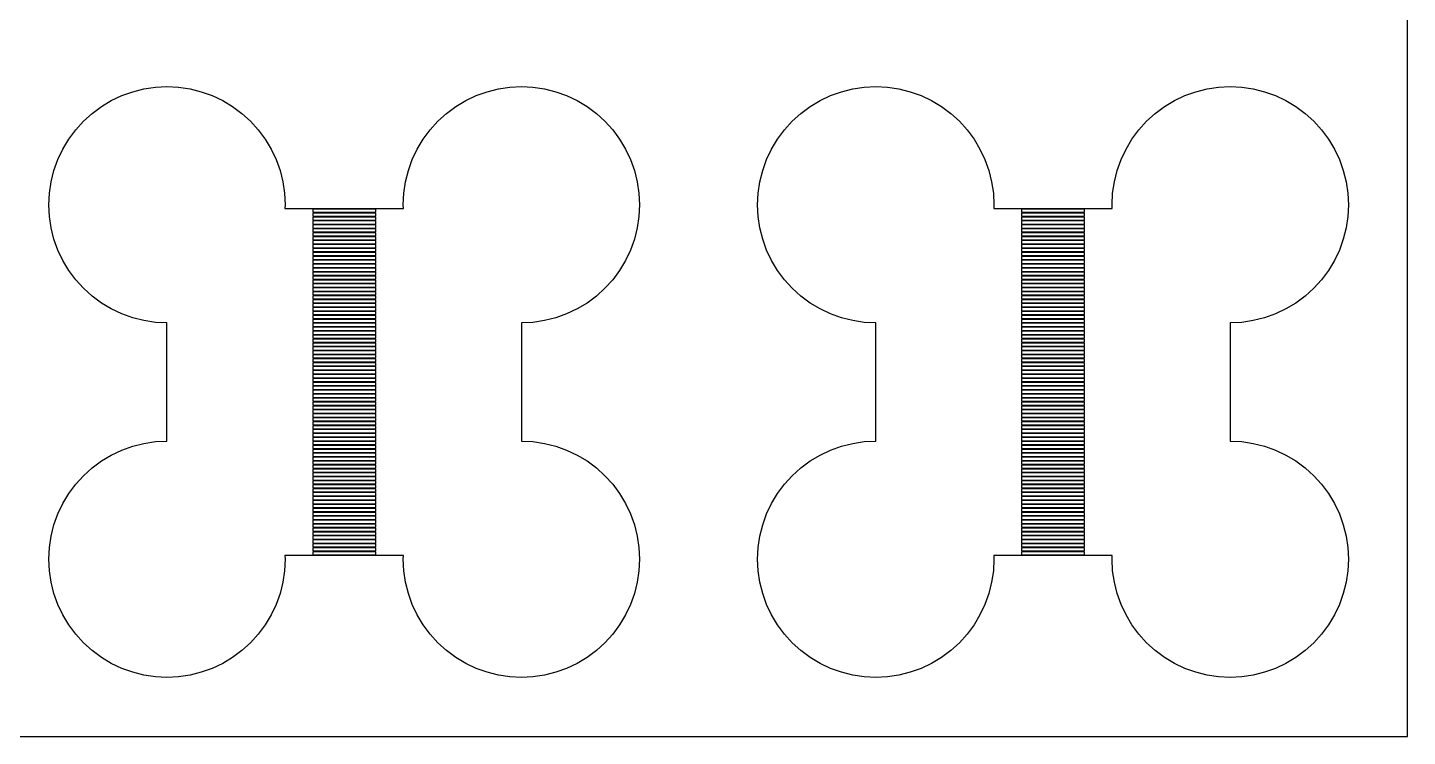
# Model space of a CAD drawing. Header units: metres. Extents: x -4 to 104, y -4 to 68.
# Drawn here: x 85.98 to 103.5, y -4.5 to 4.5 of the extents above; entities that cross this region are included whole.
import ezdxf

# ---------------------------------------------------------------- set-up
doc = ezdxf.new("R2010")
doc.units = ezdxf.units.M

msp = doc.modelspace()

# ---------------------------------------------------------------- linework, layer by layer
for p, q in [((103.5, -4.5), (103.5, 67.5)), ((87.176, 3.63582), (87.3146, 3.68541)), ((87.3146, 3.68541), (87.4574, 3.72118)), ((87.4574, 3.72118), (87.603, 3.74277)), ((87.603, 3.74277), (87.75, 3.75)), ((87.75, 3.75), (87.897, 3.74277)), ((87.897, 3.74277), (88.0426, 3.72118)), ((88.0426, 3.72118), (88.1854, 3.68541)), ((88.1854, 3.68541), (88.324, 3.63582)), ((91.676, 3.63582), (91.8146, 3.68541)), ((91.8146, 3.68541), (91.9574, 3.72118)), ((91.9574, 3.72118), (92.103, 3.74277)), ((92.103, 3.74277), (92.25, 3.75)), ((92.25, 3.75), (92.397, 3.74277)), ((92.397, 3.74277), (92.5426, 3.72118)), ((92.5426, 3.72118), (92.6854, 3.68541)), ((92.6854, 3.68541), (92.824, 3.63582)), ((96.176, 3.63582), (96.3146, 3.68541)), ((96.3146, 3.68541), (96.4574, 3.72118)), ((96.4574, 3.72118), (96.603, 3.74277)), ((96.603, 3.74277), (96.75, 3.75)), ((96.75, 3.75), (96.897, 3.74277)), ((96.897, 3.74277), (97.0426, 3.72118)), ((97.0426, 3.72118), (97.1854, 3.68541)), ((97.1854, 3.68541), (97.324, 3.63582)), ((100.676, 3.63582), (100.815, 3.68541)), ((100.815, 3.68541), (100.957, 3.72118)), ((100.957, 3.72118), (101.103, 3.74277)), ((101.103, 3.74277), (101.25, 3.75)), ((101.25, 3.75), (101.397, 3.74277)), ((101.397, 3.74277), (101.543, 3.72118)), ((101.543, 3.72118), (101.685, 3.68541)), ((101.685, 3.68541), (101.824, 3.63582)), ((86.9167, 3.49719), (87.0429, 3.57288)), ((87.0429, 3.57288), (87.176, 3.63582)), ((88.324, 3.63582), (88.4571, 3.57288)), ((88.4571, 3.57288), (88.5834, 3.49719)), ((91.4166, 3.49719), (91.5429, 3.57288)), ((91.5429, 3.57288), (91.676, 3.63582)), ((92.824, 3.63582), (92.9571, 3.57288)), ((92.9571, 3.57288), (93.0833, 3.49719)), ((95.9167, 3.49719), (96.0429, 3.57288)), ((96.0429, 3.57288), (96.176, 3.63582)), ((97.324, 3.63582), (97.4571, 3.57288)), ((97.4571, 3.57288), (97.5834, 3.49719)), ((100.417, 3.49719), (100.543, 3.57288)), ((100.543, 3.57288), (100.676, 3.63582)), ((101.824, 3.63582), (101.957, 3.57288)), ((101.957, 3.57288), (102.083, 3.49719)), ((86.6893, 3.31065), (86.7984, 3.40952)), ((86.7984, 3.40952), (86.9167, 3.49719)), ((88.5834, 3.49719), (88.7016, 3.40952)), ((88.7016, 3.40952), (88.8107, 3.31065)), ((91.1893, 3.31065), (91.2984, 3.40952)), ((91.2984, 3.40952), (91.4166, 3.49719)), ((93.0833, 3.49719), (93.2016, 3.40952)), ((93.2016, 3.40952), (93.3107, 3.31065)), ((95.6893, 3.31065), (95.7984, 3.40952)), ((95.7984, 3.40952), (95.9167, 3.49719)), ((97.5834, 3.49719), (97.7016, 3.40952)), ((97.7016, 3.40952), (97.8107, 3.31065)), ((100.189, 3.31065), (100.298, 3.40952)), ((100.298, 3.40952), (100.417, 3.49719)), ((102.083, 3.49719), (102.202, 3.40952)), ((102.202, 3.40952), (102.311, 3.31065)), ((86.5028, 3.08334), (86.5905, 3.20158)), ((86.5905, 3.20158), (86.6893, 3.31065)), ((88.8107, 3.31065), (88.9095, 3.20158)), ((88.9095, 3.20158), (88.9972, 3.08334)), ((91.0028, 3.08334), (91.0905, 3.20158)), ((91.0905, 3.20158), (91.1893, 3.31065)), ((93.3107, 3.31065), (93.4095, 3.20158)), ((93.4095, 3.20158), (93.4972, 3.08334)), ((95.5028, 3.08334), (95.5905, 3.20158)), ((95.5905, 3.20158), (95.6893, 3.31065)), ((97.8107, 3.31065), (97.9095, 3.20158)), ((97.9095, 3.20158), (97.9972, 3.08334)), ((100.003, 3.08334), (100.09, 3.20158)), ((100.09, 3.20158), (100.189, 3.31065)), ((102.311, 3.31065), (102.41, 3.20158)), ((102.41, 3.20158), (102.497, 3.08334)), ((86.4271, 2.95709), (86.5028, 3.08334)), ((88.9972, 3.08334), (89.0729, 2.95709)), ((90.9271, 2.95709), (91.0028, 3.08334)), ((93.4972, 3.08334), (93.5729, 2.95709)), ((95.4271, 2.95709), (95.5028, 3.08334)), ((97.9972, 3.08334), (98.0729, 2.95709)), ((99.9271, 2.95709), (100.003, 3.08334)), ((102.497, 3.08334), (102.573, 2.95709)), ((86.3146, 2.68542), (86.3642, 2.82402)), ((86.3642, 2.82402), (86.4271, 2.95709)), ((89.0729, 2.95709), (89.1358, 2.82402)), ((89.1358, 2.82402), (89.1854, 2.68542)), ((90.8146, 2.68542), (90.8642, 2.82402)), ((90.8642, 2.82402), (90.9271, 2.95709)), ((93.5729, 2.95709), (93.6358, 2.82402)), ((93.6358, 2.82402), (93.6854, 2.68542)), ((95.3146, 2.68542), (95.3642, 2.82402)), ((95.3642, 2.82402), (95.4271, 2.95709)), ((98.0729, 2.95709), (98.1358, 2.82402)), ((98.1358, 2.82402), (98.1854, 2.68542)), ((99.8146, 2.68542), (99.8642, 2.82402)), ((99.8642, 2.82402), (99.9271, 2.95709)), ((102.573, 2.95709), (102.636, 2.82402)), ((102.636, 2.82402), (102.685, 2.68542)), ((86.2788, 2.54263), (86.3146, 2.68542)), ((89.1854, 2.68542), (89.2212, 2.54263)), ((90.7788, 2.54263), (90.8146, 2.68542)), ((93.6854, 2.68542), (93.7212, 2.54263)), ((95.2788, 2.54263), (95.3146, 2.68542)), ((98.1854, 2.68542), (98.2212, 2.54263)), ((99.7788, 2.54263), (99.8146, 2.68542)), ((102.685, 2.68542), (102.721, 2.54263)), ((86.2572, 2.39702), (86.2788, 2.54263)), ((89.2212, 2.54263), (89.2428, 2.39702)), ((90.7572, 2.39702), (90.7788, 2.54263)), ((93.7212, 2.54263), (93.7428, 2.39702)), ((95.2572, 2.39702), (95.2788, 2.54263)), ((98.2212, 2.54263), (98.2428, 2.39702)), ((99.7572, 2.39702), (99.7788, 2.54263)), ((102.721, 2.54263), (102.743, 2.39702)), ((86.25, 2.25), (86.2572, 2.39702)), ((89.2428, 2.39702), (89.25, 2.25)), ((90.75, 2.25), (90.7572, 2.39702)), ((93.7428, 2.39702), (93.75, 2.25)), ((95.25, 2.25), (95.2572, 2.39702)), ((98.2428, 2.39702), (98.25, 2.25)), ((99.75, 2.25), (99.7572, 2.39702)), ((102.743, 2.39702), (102.75, 2.25)), ((86.2572, 2.10297), (86.25, 2.25)), ((86.2788, 1.95735), (86.2572, 2.10297)), ((89.25, 2.25), (89.2478, 2.20499)), ((89.2478, 2.20499), (90.7522, 2.20499)), ((90.4, 2.19499), (89.6, 2.19499)), ((89.6, 2.19499), (89.6, 2.155)), ((89.6, 2.155), (90.4, 2.155)), ((90.4, 2.14499), (89.6, 2.14499)), ((89.6, 2.14499), (89.6, 2.105)), ((89.6, 2.105), (90.4, 2.105)), ((90.4, 2.155), (90.4, 2.19499)), ((90.4, 2.105), (90.4, 2.14499)), ((90.7522, 2.20499), (90.75, 2.25)), ((93.7428, 2.10297), (93.7212, 1.95735)), ((93.75, 2.25), (93.7428, 2.10297)), ((95.2572, 2.10297), (95.25, 2.25)), ((95.2788, 1.95735), (95.2572, 2.10297)), ((98.25, 2.25), (98.2478, 2.20499)), ((98.2478, 2.20499), (99.7522, 2.20499)), ((99.4, 2.19499), (98.6, 2.19499)), ((98.6, 2.19499), (98.6, 2.155)), ((98.6, 2.155), (99.4, 2.155)), ((99.4, 2.14499), (98.6, 2.14499)), ((98.6, 2.14499), (98.6, 2.105)), ((98.6, 2.105), (99.4, 2.105)), ((99.4, 2.155), (99.4, 2.19499)), ((99.4, 2.105), (99.4, 2.14499)), ((99.7522, 2.20499), (99.75, 2.25)), ((102.743, 2.10297), (102.721, 1.95735)), ((102.75, 2.25), (102.743, 2.10297)), ((86.3146, 1.81456), (86.2788, 1.95735)), ((90.4, 2.09499), (89.6, 2.09499)), ((89.6, 2.09499), (89.6, 2.05499)), ((89.6, 2.05499), (90.4, 2.05499)), ((90.4, 2.045), (89.6, 2.045)), ((89.6, 2.045), (89.6, 2.00499)), ((89.6, 2.00499), (90.4, 2.00499)), ((90.4, 1.995), (89.6, 1.995)), ((89.6, 1.995), (89.6, 1.95499)), ((89.6, 1.95499), (90.4, 1.95499)), ((90.4, 1.94499), (89.6, 1.94499)), ((89.6, 1.94499), (89.6, 1.905)), ((90.4, 2.05499), (90.4, 2.09499)), ((90.4, 2.00499), (90.4, 2.045)), ((90.4, 1.95499), (90.4, 1.995)), ((90.4, 1.905), (90.4, 1.94499)), ((93.7212, 1.95735), (93.6854, 1.81456)), ((95.3146, 1.81456), (95.2788, 1.95735)), ((99.4, 2.09499), (98.6, 2.09499)), ((98.6, 2.09499), (98.6, 2.05499)), ((98.6, 2.05499), (99.4, 2.05499)), ((99.4, 2.045), (98.6, 2.045)), ((98.6, 2.045), (98.6, 2.00499)), ((98.6, 2.00499), (99.4, 2.00499)), ((99.4, 1.995), (98.6, 1.995)), ((98.6, 1.995), (98.6, 1.95499)), ((98.6, 1.95499), (99.4, 1.95499)), ((99.4, 1.94499), (98.6, 1.94499)), ((98.6, 1.94499), (98.6, 1.905)), ((99.4, 2.05499), (99.4, 2.09499)), ((99.4, 2.00499), (99.4, 2.045)), ((99.4, 1.95499), (99.4, 1.995)), ((99.4, 1.905), (99.4, 1.94499)), ((102.721, 1.95735), (102.685, 1.81456)), ((86.3642, 1.67596), (86.3146, 1.81456)), ((89.6, 1.905), (90.4, 1.905)), ((90.4, 1.89499), (89.6, 1.89499)), ((89.6, 1.89499), (89.6, 1.855)), ((89.6, 1.855), (90.4, 1.855)), ((90.4, 1.84499), (89.6, 1.84499)), ((89.6, 1.84499), (89.6, 1.80499)), ((89.6, 1.80499), (90.4, 1.80499)), ((90.4, 1.795), (89.6, 1.795)), ((89.6, 1.795), (89.6, 1.75499)), ((89.6, 1.75499), (90.4, 1.75499)), ((90.4, 1.855), (90.4, 1.89499)), ((90.4, 1.80499), (90.4, 1.84499)), ((90.4, 1.75499), (90.4, 1.795)), ((93.6854, 1.81456), (93.6358, 1.67596)), ((95.3642, 1.67596), (95.3146, 1.81456)), ((98.6, 1.905), (99.4, 1.905)), ((99.4, 1.89499), (98.6, 1.89499)), ((98.6, 1.89499), (98.6, 1.855)), ((98.6, 1.855), (99.4, 1.855)), ((99.4, 1.84499), (98.6, 1.84499)), ((98.6, 1.84499), (98.6, 1.80499)), ((98.6, 1.80499), (99.4, 1.80499)), ((99.4, 1.795), (98.6, 1.795)), ((98.6, 1.795), (98.6, 1.75499)), ((98.6, 1.75499), (99.4, 1.75499)), ((99.4, 1.855), (99.4, 1.89499)), ((99.4, 1.80499), (99.4, 1.84499)), ((99.4, 1.75499), (99.4, 1.795)), ((102.685, 1.81456), (102.636, 1.67596)), ((86.4271, 1.54289), (86.3642, 1.67596)), ((90.4, 1.745), (89.6, 1.745)), ((89.6, 1.745), (89.6, 1.70499)), ((89.6, 1.70499), (90.4, 1.70499)), ((90.4, 1.69499), (89.6, 1.69499)), ((89.6, 1.69499), (89.6, 1.655)), ((89.6, 1.655), (90.4, 1.655)), ((90.4, 1.64499), (89.6, 1.64499)), ((89.6, 1.64499), (89.6, 1.605)), ((89.6, 1.605), (90.4, 1.605)), ((90.4, 1.59499), (89.6, 1.59499)), ((89.6, 1.59499), (89.6, 1.55499)), ((90.4, 1.70499), (90.4, 1.745)), ((90.4, 1.655), (90.4, 1.69499)), ((90.4, 1.605), (90.4, 1.64499)), ((90.4, 1.55499), (90.4, 1.59499)), ((93.6358, 1.67596), (93.5729, 1.54289)), ((95.4271, 1.54289), (95.3642, 1.67596)), ((99.4, 1.745), (98.6, 1.745)), ((98.6, 1.745), (98.6, 1.70499)), ((98.6, 1.70499), (99.4, 1.70499)), ((99.4, 1.69499), (98.6, 1.69499)), ((98.6, 1.69499), (98.6, 1.655)), ((98.6, 1.655), (99.4, 1.655)), ((99.4, 1.64499), (98.6, 1.64499)), ((98.6, 1.64499), (98.6, 1.605)), ((98.6, 1.605), (99.4, 1.605)), ((99.4, 1.59499), (98.6, 1.59499)), ((98.6, 1.59499), (98.6, 1.55499)), ((99.4, 1.70499), (99.4, 1.745)), ((99.4, 1.655), (99.4, 1.69499)), ((99.4, 1.605), (99.4, 1.64499)), ((99.4, 1.55499), (99.4, 1.59499)), ((102.636, 1.67596), (102.573, 1.54289)), ((86.5028, 1.41664), (86.4271, 1.54289)), ((86.5905, 1.2984), (86.5028, 1.41664)), ((89.6, 1.55499), (90.4, 1.55499)), ((90.4, 1.545), (89.6, 1.545)), ((89.6, 1.545), (89.6, 1.50499)), ((89.6, 1.50499), (90.4, 1.50499)), ((90.4, 1.495), (89.6, 1.495)), ((89.6, 1.495), (89.6, 1.45499)), ((89.6, 1.45499), (90.4, 1.45499)), ((90.4, 1.44499), (89.6, 1.44499)), ((89.6, 1.44499), (89.6, 1.405)), ((89.6, 1.405), (90.4, 1.405)), ((90.4, 1.50499), (90.4, 1.545)), ((90.4, 1.45499), (90.4, 1.495)), ((90.4, 1.405), (90.4, 1.44499)), ((93.4972, 1.41664), (93.4095, 1.2984)), ((93.5729, 1.54289), (93.4972, 1.41664)), ((95.5028, 1.41664), (95.4271, 1.54289)), ((95.5905, 1.2984), (95.5028, 1.41664)), ((98.6, 1.55499), (99.4, 1.55499)), ((99.4, 1.545), (98.6, 1.545)), ((98.6, 1.545), (98.6, 1.50499)), ((98.6, 1.50499), (99.4, 1.50499)), ((99.4, 1.495), (98.6, 1.495)), ((98.6, 1.495), (98.6, 1.45499)), ((98.6, 1.45499), (99.4, 1.45499)), ((99.4, 1.44499), (98.6, 1.44499)), ((98.6, 1.44499), (98.6, 1.405)), ((98.6, 1.405), (99.4, 1.405)), ((99.4, 1.50499), (99.4, 1.545)), ((99.4, 1.45499), (99.4, 1.495)), ((99.4, 1.405), (99.4, 1.44499)), ((102.497, 1.41664), (102.41, 1.2984)), ((102.573, 1.54289), (102.497, 1.41664)), ((86.6893, 1.18933), (86.5905, 1.2984)), ((90.4, 1.39499), (89.6, 1.39499)), ((89.6, 1.39499), (89.6, 1.355)), ((89.6, 1.355), (90.4, 1.355)), ((90.4, 1.34499), (89.6, 1.34499)), ((89.6, 1.34499), (89.6, 1.30499)), ((89.6, 1.30499), (90.4, 1.30499)), ((90.4, 1.295), (89.6, 1.295)), ((89.6, 1.295), (89.6, 1.25499)), ((89.6, 1.25499), (90.4, 1.25499)), ((90.4, 1.245), (89.6, 1.245)), ((89.6, 1.245), (89.6, 1.20499)), ((90.4, 1.355), (90.4, 1.39499)), ((90.4, 1.30499), (90.4, 1.34499)), ((90.4, 1.25499), (90.4, 1.295)), ((90.4, 1.20499), (90.4, 1.245)), ((93.4095, 1.2984), (93.3107, 1.18933)), ((95.6893, 1.18933), (95.5905, 1.2984)), ((99.4, 1.39499), (98.6, 1.39499)), ((98.6, 1.39499), (98.6, 1.355)), ((98.6, 1.355), (99.4, 1.355)), ((99.4, 1.34499), (98.6, 1.34499)), ((98.6, 1.34499), (98.6, 1.30499)), ((98.6, 1.30499), (99.4, 1.30499)), ((99.4, 1.295), (98.6, 1.295)), ((98.6, 1.295), (98.6, 1.25499)), ((98.6, 1.25499), (99.4, 1.25499)), ((99.4, 1.245), (98.6, 1.245)), ((98.6, 1.245), (98.6, 1.20499)), ((99.4, 1.355), (99.4, 1.39499)), ((99.4, 1.30499), (99.4, 1.34499)), ((99.4, 1.25499), (99.4, 1.295)), ((99.4, 1.20499), (99.4, 1.245)), ((102.41, 1.2984), (102.311, 1.18933)), ((86.7984, 1.09047), (86.6893, 1.18933)), ((86.9167, 1.00279), (86.7984, 1.09047)), ((89.6, 1.20499), (90.4, 1.20499)), ((90.4, 1.19499), (89.6, 1.19499)), ((89.6, 1.19499), (89.6, 1.155)), ((89.6, 1.155), (90.4, 1.155)), ((90.4, 1.14499), (89.6, 1.14499)), ((89.6, 1.14499), (89.6, 1.105)), ((89.6, 1.105), (90.4, 1.105)), ((90.4, 1.09499), (89.6, 1.09499)), ((89.6, 1.09499), (89.6, 1.05499)), ((89.6, 1.05499), (90.4, 1.05499)), ((90.4, 1.155), (90.4, 1.19499)), ((90.4, 1.105), (90.4, 1.14499)), ((90.4, 1.05499), (90.4, 1.09499)), ((93.2016, 1.09047), (93.0833, 1.00279)), ((93.3107, 1.18933), (93.2016, 1.09047)), ((95.7984, 1.09047), (95.6893, 1.18933)), ((95.9167, 1.00279), (95.7984, 1.09047)), ((98.6, 1.20499), (99.4, 1.20499)), ((99.4, 1.19499), (98.6, 1.19499)), ((98.6, 1.19499), (98.6, 1.155)), ((98.6, 1.155), (99.4, 1.155)), ((99.4, 1.14499), (98.6, 1.14499)), ((98.6, 1.14499), (98.6, 1.105)), ((98.6, 1.105), (99.4, 1.105)), ((99.4, 1.09499), (98.6, 1.09499)), ((98.6, 1.09499), (98.6, 1.05499)), ((98.6, 1.05499), (99.4, 1.05499)), ((99.4, 1.155), (99.4, 1.19499)), ((99.4, 1.105), (99.4, 1.14499)), ((99.4, 1.05499), (99.4, 1.09499)), ((102.202, 1.09047), (102.083, 1.00279)), ((102.311, 1.18933), (102.202, 1.09047)), ((87.0429, 0.927109), (86.9167, 1.00279)), ((87.176, 0.864166), (87.0429, 0.927109)), ((90.4, 1.045), (89.6, 1.045)), ((89.6, 1.045), (89.6, 1.00499)), ((89.6, 1.00499), (90.4, 1.00499)), ((90.4, 0.994995), (89.6, 0.994995)), ((89.6, 0.994995), (89.6, 0.954987)), ((89.6, 0.954987), (90.4, 0.954987)), ((90.4, 0.944992), (89.6, 0.944992)), ((89.6, 0.944992), (89.6, 0.904999)), ((89.6, 0.904999), (90.4, 0.904999)), ((90.4, 0.894989), (89.6, 0.894989)), ((89.6, 0.894989), (89.6, 0.854996)), ((90.4, 1.00499), (90.4, 1.045)), ((90.4, 0.954987), (90.4, 0.994995)), ((90.4, 0.904999), (90.4, 0.944992)), ((90.4, 0.854996), (90.4, 0.894989)), ((92.9571, 0.927109), (92.824, 0.864166)), ((93.0833, 1.00279), (92.9571, 0.927109)), ((96.0429, 0.927109), (95.9167, 1.00279)), ((96.176, 0.864166), (96.0429, 0.927109)), ((99.4, 1.045), (98.6, 1.045)), ((98.6, 1.045), (98.6, 1.00499)), ((98.6, 1.00499), (99.4, 1.00499)), ((99.4, 0.994995), (98.6, 0.994995)), ((98.6, 0.994995), (98.6, 0.954987)), ((98.6, 0.954987), (99.4, 0.954987)), ((99.4, 0.944992), (98.6, 0.944992)), ((98.6, 0.944992), (98.6, 0.904999)), ((98.6, 0.904999), (99.4, 0.904999)), ((99.4, 0.894989), (98.6, 0.894989)), ((98.6, 0.894989), (98.6, 0.854996)), ((99.4, 1.00499), (99.4, 1.045)), ((99.4, 0.954987), (99.4, 0.994995)), ((99.4, 0.904999), (99.4, 0.944992)), ((99.4, 0.854996), (99.4, 0.894989)), ((101.957, 0.927109), (101.824, 0.864166)), ((102.083, 1.00279), (101.957, 0.927109)), ((87.3146, 0.814575), (87.176, 0.864166)), ((87.4574, 0.778809), (87.3146, 0.814575)), ((87.603, 0.757217), (87.4574, 0.778809)), ((87.75, 0.75), (87.603, 0.757217)), ((87.75, -0.75), (87.75, 0.75)), ((89.6, 0.854996), (90.4, 0.854996)), ((90.4, 0.844986), (89.6, 0.844986)), ((89.6, 0.844986), (89.6, 0.804993)), ((89.6, 0.804993), (90.4, 0.804993)), ((90.4, 0.794998), (89.6, 0.794998)), ((89.6, 0.794998), (89.6, 0.75499)), ((89.6, 0.75499), (90.4, 0.75499)), ((90.4, 0.744995), (89.6, 0.744995)), ((89.6, 0.744995), (89.6, 0.704987)), ((89.6, 0.704987), (90.4, 0.704987)), ((90.4, 0.804993), (90.4, 0.844986)), ((90.4, 0.75499), (90.4, 0.794998)), ((90.4, 0.704987), (90.4, 0.744995)), ((92.397, 0.757217), (92.25, 0.75)), ((92.25, 0.75), (92.25, -0.75)), ((92.5426, 0.778809), (92.397, 0.757217)), ((92.6854, 0.814575), (92.5426, 0.778809)), ((92.824, 0.864166), (92.6854, 0.814575)), ((96.3146, 0.814575), (96.176, 0.864166)), ((96.4574, 0.778809), (96.3146, 0.814575)), ((96.603, 0.757217), (96.4574, 0.778809)), ((96.75, 0.75), (96.603, 0.757217)), ((96.75, -0.75), (96.75, 0.75)), ((98.6, 0.854996), (99.4, 0.854996)), ((99.4, 0.844986), (98.6, 0.844986)), ((98.6, 0.844986), (98.6, 0.804993)), ((98.6, 0.804993), (99.4, 0.804993)), ((99.4, 0.794998), (98.6, 0.794998)), ((98.6, 0.794998), (98.6, 0.75499)), ((98.6, 0.75499), (99.4, 0.75499)), ((99.4, 0.744995), (98.6, 0.744995)), ((98.6, 0.744995), (98.6, 0.704987)), ((98.6, 0.704987), (99.4, 0.704987)), ((99.4, 0.804993), (99.4, 0.844986)), ((99.4, 0.75499), (99.4, 0.794998)), ((99.4, 0.704987), (99.4, 0.744995)), ((101.397, 0.757217), (101.25, 0.75)), ((101.25, 0.75), (101.25, -0.75)), ((101.543, 0.778809), (101.397, 0.757217)), ((101.685, 0.814575), (101.543, 0.778809)), ((101.824, 0.864166), (101.685, 0.814575)), ((90.4, 0.694992), (89.6, 0.694992)), ((89.6, 0.694992), (89.6, 0.654999)), ((89.6, 0.654999), (90.4, 0.654999)), ((90.4, 0.644989), (89.6, 0.644989)), ((89.6, 0.644989), (89.6, 0.604996)), ((89.6, 0.604996), (90.4, 0.604996)), ((90.4, 0.594986), (89.6, 0.594986)), ((89.6, 0.594986), (89.6, 0.554993)), ((89.6, 0.554993), (90.4, 0.554993)), ((90.4, 0.544998), (89.6, 0.544998)), ((89.6, 0.544998), (89.6, 0.50499)), ((90.4, 0.654999), (90.4, 0.694992)), ((90.4, 0.604996), (90.4, 0.644989)), ((90.4, 0.554993), (90.4, 0.594986)), ((90.4, 0.50499), (90.4, 0.544998)), ((99.4, 0.694992), (98.6, 0.694992)), ((98.6, 0.694992), (98.6, 0.654999)), ((98.6, 0.654999), (99.4, 0.654999)), ((99.4, 0.644989), (98.6, 0.644989)), ((98.6, 0.644989), (98.6, 0.604996)), ((98.6, 0.604996), (99.4, 0.604996)), ((99.4, 0.594986), (98.6, 0.594986)), ((98.6, 0.594986), (98.6, 0.554993)), ((98.6, 0.554993), (99.4, 0.554993)), ((99.4, 0.544998), (98.6, 0.544998)), ((98.6, 0.544998), (98.6, 0.50499)), ((99.4, 0.654999), (99.4, 0.694992)), ((99.4, 0.604996), (99.4, 0.644989)), ((99.4, 0.554993), (99.4, 0.594986)), ((99.4, 0.50499), (99.4, 0.544998)), ((89.6, 0.50499), (90.4, 0.50499)), ((90.4, 0.494995), (89.6, 0.494995)), ((89.6, 0.494995), (89.6, 0.454987)), ((89.6, 0.454987), (90.4, 0.454987)), ((90.4, 0.444992), (89.6, 0.444992)), ((89.6, 0.444992), (89.6, 0.404999)), ((89.6, 0.404999), (90.4, 0.404999)), ((90.4, 0.394989), (89.6, 0.394989)), ((89.6, 0.394989), (89.6, 0.354996)), ((89.6, 0.354996), (90.4, 0.354996)), ((90.4, 0.454987), (90.4, 0.494995)), ((90.4, 0.404999), (90.4, 0.444992)), ((90.4, 0.354996), (90.4, 0.394989)), ((98.6, 0.50499), (99.4, 0.50499)), ((99.4, 0.494995), (98.6, 0.494995)), ((98.6, 0.494995), (98.6, 0.454987)), ((98.6, 0.454987), (99.4, 0.454987)), ((99.4, 0.444992), (98.6, 0.444992)), ((98.6, 0.444992), (98.6, 0.404999)), ((98.6, 0.404999), (99.4, 0.404999)), ((99.4, 0.394989), (98.6, 0.394989)), ((98.6, 0.394989), (98.6, 0.354996)), ((98.6, 0.354996), (99.4, 0.354996)), ((99.4, 0.454987), (99.4, 0.494995)), ((99.4, 0.404999), (99.4, 0.444992)), ((99.4, 0.354996), (99.4, 0.394989)), ((90.4, 0.344986), (89.6, 0.344986)), ((89.6, 0.344986), (89.6, 0.304993)), ((89.6, 0.304993), (90.4, 0.304993)), ((90.4, 0.294998), (89.6, 0.294998)), ((89.6, 0.294998), (89.6, 0.25499)), ((89.6, 0.25499), (90.4, 0.25499)), ((90.4, 0.244995), (89.6, 0.244995)), ((89.6, 0.244995), (89.6, 0.204987)), ((89.6, 0.204987), (90.4, 0.204987)), ((90.4, 0.194992), (89.6, 0.194992)), ((89.6, 0.194992), (89.6, 0.154999)), ((90.4, 0.304993), (90.4, 0.344986)), ((90.4, 0.25499), (90.4, 0.294998)), ((90.4, 0.204987), (90.4, 0.244995)), ((90.4, 0.154999), (90.4, 0.194992)), ((99.4, 0.344986), (98.6, 0.344986)), ((98.6, 0.344986), (98.6, 0.304993)), ((98.6, 0.304993), (99.4, 0.304993)), ((99.4, 0.294998), (98.6, 0.294998)), ((98.6, 0.294998), (98.6, 0.25499)), ((98.6, 0.25499), (99.4, 0.25499)), ((99.4, 0.244995), (98.6, 0.244995)), ((98.6, 0.244995), (98.6, 0.204987)), ((98.6, 0.204987), (99.4, 0.204987)), ((99.4, 0.194992), (98.6, 0.194992)), ((98.6, 0.194992), (98.6, 0.154999)), ((99.4, 0.304993), (99.4, 0.344986)), ((99.4, 0.25499), (99.4, 0.294998)), ((99.4, 0.204987), (99.4, 0.244995)), ((99.4, 0.154999), (99.4, 0.194992)), ((89.6, 0.154999), (90.4, 0.154999)), ((90.4, 0.144989), (89.6, 0.144989)), ((89.6, 0.144989), (89.6, 0.104996)), ((89.6, 0.104996), (90.4, 0.104996)), ((90.4, 0.094986), (89.6, 0.094986)), ((89.6, 0.094986), (89.6, 0.054993)), ((89.6, 0.054993), (90.4, 0.054993)), ((90.4, 0.044998), (89.6, 0.044998)), ((89.6, 0.044998), (89.6, 0.00499)), ((89.6, 0.00499), (90.4, 0.00499)), ((90.4, 0.104996), (90.4, 0.144989)), ((90.4, 0.054993), (90.4, 0.094986)), ((90.4, 0.00499), (90.4, 0.044998)), ((98.6, 0.154999), (99.4, 0.154999)), ((99.4, 0.144989), (98.6, 0.144989)), ((98.6, 0.144989), (98.6, 0.104996)), ((98.6, 0.104996), (99.4, 0.104996)), ((99.4, 0.094986), (98.6, 0.094986)), ((98.6, 0.094986), (98.6, 0.054993)), ((98.6, 0.054993), (99.4, 0.054993)), ((99.4, 0.044998), (98.6, 0.044998)), ((98.6, 0.044998), (98.6, 0.00499)), ((98.6, 0.00499), (99.4, 0.00499)), ((99.4, 0.104996), (99.4, 0.144989)), ((99.4, 0.054993), (99.4, 0.094986)), ((99.4, 0.00499), (99.4, 0.044998)), ((90.4, -0.00499), (89.6, -0.00499)), ((89.6, -0.00499), (89.6, -0.044998)), ((89.6, -0.044998), (90.4, -0.044998)), ((90.4, -0.054993), (89.6, -0.054993)), ((89.6, -0.054993), (89.6, -0.094986)), ((89.6, -0.094986), (90.4, -0.094986)), ((90.4, -0.104996), (89.6, -0.104996)), ((89.6, -0.104996), (89.6, -0.144989)), ((89.6, -0.144989), (90.4, -0.144989)), ((90.4, -0.154999), (89.6, -0.154999)), ((89.6, -0.154999), (89.6, -0.194992)), ((90.4, -0.044998), (90.4, -0.00499)), ((90.4, -0.094986), (90.4, -0.054993)), ((90.4, -0.144989), (90.4, -0.104996)), ((90.4, -0.194992), (90.4, -0.154999)), ((99.4, -0.00499), (98.6, -0.00499)), ((98.6, -0.00499), (98.6, -0.044998)), ((98.6, -0.044998), (99.4, -0.044998)), ((99.4, -0.054993), (98.6, -0.054993)), ((98.6, -0.054993), (98.6, -0.094986)), ((98.6, -0.094986), (99.4, -0.094986)), ((99.4, -0.104996), (98.6, -0.104996)), ((98.6, -0.104996), (98.6, -0.144989)), ((98.6, -0.144989), (99.4, -0.144989)), ((99.4, -0.154999), (98.6, -0.154999)), ((98.6, -0.154999), (98.6, -0.194992)), ((99.4, -0.044998), (99.4, -0.00499)), ((99.4, -0.094986), (99.4, -0.054993)), ((99.4, -0.144989), (99.4, -0.104996)), ((99.4, -0.194992), (99.4, -0.154999)), ((89.6, -0.194992), (90.4, -0.194992)), ((90.4, -0.204987), (89.6, -0.204987)), ((89.6, -0.204987), (89.6, -0.244995)), ((89.6, -0.244995), (90.4, -0.244995)), ((90.4, -0.25499), (89.6, -0.25499)), ((89.6, -0.25499), (89.6, -0.294998)), ((89.6, -0.294998), (90.4, -0.294998)), ((90.4, -0.304993), (89.6, -0.304993)), ((89.6, -0.304993), (89.6, -0.344986)), ((89.6, -0.344986), (90.4, -0.344986)), ((90.4, -0.244995), (90.4, -0.204987)), ((90.4, -0.294998), (90.4, -0.25499)), ((90.4, -0.344986), (90.4, -0.304993)), ((98.6, -0.194992), (99.4, -0.194992)), ((99.4, -0.204987), (98.6, -0.204987)), ((98.6, -0.204987), (98.6, -0.244995)), ((98.6, -0.244995), (99.4, -0.244995)), ((99.4, -0.25499), (98.6, -0.25499)), ((98.6, -0.25499), (98.6, -0.294998)), ((98.6, -0.294998), (99.4, -0.294998)), ((99.4, -0.304993), (98.6, -0.304993)), ((98.6, -0.304993), (98.6, -0.344986)), ((98.6, -0.344986), (99.4, -0.344986)), ((99.4, -0.244995), (99.4, -0.204987)), ((99.4, -0.294998), (99.4, -0.25499)), ((99.4, -0.344986), (99.4, -0.304993)), ((90.4, -0.354996), (89.6, -0.354996)), ((89.6, -0.354996), (89.6, -0.394989)), ((89.6, -0.394989), (90.4, -0.394989)), ((90.4, -0.404999), (89.6, -0.404999)), ((89.6, -0.404999), (89.6, -0.444992)), ((89.6, -0.444992), (90.4, -0.444992)), ((90.4, -0.454987), (89.6, -0.454987)), ((89.6, -0.454987), (89.6, -0.494995)), ((89.6, -0.494995), (90.4, -0.494995)), ((90.4, -0.50499), (89.6, -0.50499)), ((89.6, -0.50499), (89.6, -0.544998)), ((90.4, -0.394989), (90.4, -0.354996)), ((90.4, -0.444992), (90.4, -0.404999)), ((90.4, -0.494995), (90.4, -0.454987)), ((90.4, -0.544998), (90.4, -0.50499)), ((99.4, -0.354996), (98.6, -0.354996)), ((98.6, -0.354996), (98.6, -0.394989)), ((98.6, -0.394989), (99.4, -0.394989)), ((99.4, -0.404999), (98.6, -0.404999)), ((98.6, -0.404999), (98.6, -0.444992)), ((98.6, -0.444992), (99.4, -0.444992)), ((99.4, -0.454987), (98.6, -0.454987)), ((98.6, -0.454987), (98.6, -0.494995)), ((98.6, -0.494995), (99.4, -0.494995)), ((99.4, -0.50499), (98.6, -0.50499)), ((98.6, -0.50499), (98.6, -0.544998)), ((99.4, -0.394989), (99.4, -0.354996)), ((99.4, -0.444992), (99.4, -0.404999)), ((99.4, -0.494995), (99.4, -0.454987)), ((99.4, -0.544998), (99.4, -0.50499)), ((89.6, -0.544998), (90.4, -0.544998)), ((90.4, -0.554993), (89.6, -0.554993)), ((89.6, -0.554993), (89.6, -0.594986)), ((89.6, -0.594986), (90.4, -0.594986)), ((90.4, -0.604996), (89.6, -0.604996)), ((89.6, -0.604996), (89.6, -0.644989)), ((89.6, -0.644989), (90.4, -0.644989)), ((90.4, -0.654999), (89.6, -0.654999)), ((89.6, -0.654999), (89.6, -0.694992)), ((89.6, -0.694992), (90.4, -0.694992)), ((90.4, -0.594986), (90.4, -0.554993)), ((90.4, -0.644989), (90.4, -0.604996)), ((90.4, -0.694992), (90.4, -0.654999)), ((98.6, -0.544998), (99.4, -0.544998)), ((99.4, -0.554993), (98.6, -0.554993)), ((98.6, -0.554993), (98.6, -0.594986)), ((98.6, -0.594986), (99.4, -0.594986)), ((99.4, -0.604996), (98.6, -0.604996)), ((98.6, -0.604996), (98.6, -0.644989)), ((98.6, -0.644989), (99.4, -0.644989)), ((99.4, -0.654999), (98.6, -0.654999)), ((98.6, -0.654999), (98.6, -0.694992)), ((98.6, -0.694992), (99.4, -0.694992)), ((99.4, -0.594986), (99.4, -0.554993)), ((99.4, -0.644989), (99.4, -0.604996)), ((99.4, -0.694992), (99.4, -0.654999)), ((87.0429, -0.927109), (87.176, -0.864166)), ((87.176, -0.864166), (87.3146, -0.814575)), ((87.3146, -0.814575), (87.4574, -0.778809)), ((87.4574, -0.778809), (87.603, -0.757217)), ((87.603, -0.757217), (87.75, -0.75)), ((90.4, -0.704987), (89.6, -0.704987)), ((89.6, -0.704987), (89.6, -0.744995)), ((89.6, -0.744995), (90.4, -0.744995)), ((90.4, -0.75499), (89.6, -0.75499)), ((89.6, -0.75499), (89.6, -0.794998)), ((89.6, -0.794998), (90.4, -0.794998)), ((90.4, -0.804993), (89.6, -0.804993)), ((89.6, -0.804993), (89.6, -0.844986)), ((89.6, -0.844986), (90.4, -0.844986)), ((90.4, -0.854996), (89.6, -0.854996)), ((89.6, -0.854996), (89.6, -0.894989)), ((90.4, -0.744995), (90.4, -0.704987)), ((90.4, -0.794998), (90.4, -0.75499)), ((90.4, -0.844986), (90.4, -0.804993)), ((90.4, -0.894989), (90.4, -0.854996)), ((92.25, -0.75), (92.397, -0.757217)), ((92.397, -0.757217), (92.5426, -0.778809)), ((92.5426, -0.778809), (92.6854, -0.814575)), ((92.6854, -0.814575), (92.824, -0.864166)), ((92.824, -0.864166), (92.9571, -0.927109)), ((96.0429, -0.927109), (96.176, -0.864166)), ((96.176, -0.864166), (96.3146, -0.814575)), ((96.3146, -0.814575), (96.4574, -0.778809)), ((96.4574, -0.778809), (96.603, -0.757217)), ((96.603, -0.757217), (96.75, -0.75)), ((99.4, -0.704987), (98.6, -0.704987)), ((98.6, -0.704987), (98.6, -0.744995)), ((98.6, -0.744995), (99.4, -0.744995)), ((99.4, -0.75499), (98.6, -0.75499)), ((98.6, -0.75499), (98.6, -0.794998)), ((98.6, -0.794998), (99.4, -0.794998)), ((99.4, -0.804993), (98.6, -0.804993)), ((98.6, -0.804993), (98.6, -0.844986)), ((98.6, -0.844986), (99.4, -0.844986)), ((99.4, -0.854996), (98.6, -0.854996)), ((98.6, -0.854996), (98.6, -0.894989)), ((99.4, -0.744995), (99.4, -0.704987)), ((99.4, -0.794998), (99.4, -0.75499)), ((99.4, -0.844986), (99.4, -0.804993)), ((99.4, -0.894989), (99.4, -0.854996)), ((101.25, -0.75), (101.397, -0.757217)), ((101.397, -0.757217), (101.543, -0.778809)), ((101.543, -0.778809), (101.685, -0.814575)), ((101.685, -0.814575), (101.824, -0.864166)), ((101.824, -0.864166), (101.957, -0.927109)), ((86.7984, -1.09047), (86.9167, -1.00279)), ((86.9167, -1.00279), (87.0429, -0.927109)), ((89.6, -0.894989), (90.4, -0.894989)), ((90.4, -0.904999), (89.6, -0.904999)), ((89.6, -0.904999), (89.6, -0.944992)), ((89.6, -0.944992), (90.4, -0.944992)), ((90.4, -0.954987), (89.6, -0.954987)), ((89.6, -0.954987), (89.6, -0.994995)), ((89.6, -0.994995), (90.4, -0.994995)), ((90.4, -1.00499), (89.6, -1.00499)), ((89.6, -1.00499), (89.6, -1.045)), ((89.6, -1.045), (90.4, -1.045)), ((90.4, -0.944992), (90.4, -0.904999)), ((90.4, -0.994995), (90.4, -0.954987)), ((90.4, -1.045), (90.4, -1.00499)), ((92.9571, -0.927109), (93.0833, -1.00279)), ((93.0833, -1.00279), (93.2016, -1.09047)), ((95.7984, -1.09047), (95.9167, -1.00279)), ((95.9167, -1.00279), (96.0429, -0.927109)), ((98.6, -0.894989), (99.4, -0.894989)), ((99.4, -0.904999), (98.6, -0.904999)), ((98.6, -0.904999), (98.6, -0.944992)), ((98.6, -0.944992), (99.4, -0.944992)), ((99.4, -0.954987), (98.6, -0.954987)), ((98.6, -0.954987), (98.6, -0.994995)), ((98.6, -0.994995), (99.4, -0.994995)), ((99.4, -1.00499), (98.6, -1.00499)), ((98.6, -1.00499), (98.6, -1.045)), ((98.6, -1.045), (99.4, -1.045)), ((99.4, -0.944992), (99.4, -0.904999)), ((99.4, -0.994995), (99.4, -0.954987)), ((99.4, -1.045), (99.4, -1.00499)), ((101.957, -0.927109), (102.083, -1.00279)), ((102.083, -1.00279), (102.202, -1.09047)), ((86.5905, -1.2984), (86.6893, -1.18933)), ((86.6893, -1.18933), (86.7984, -1.09047)), ((90.4, -1.05499), (89.6, -1.05499)), ((89.6, -1.05499), (89.6, -1.09499)), ((89.6, -1.09499), (90.4, -1.09499)), ((90.4, -1.105), (89.6, -1.105)), ((89.6, -1.105), (89.6, -1.14499)), ((89.6, -1.14499), (90.4, -1.14499)), ((90.4, -1.155), (89.6, -1.155)), ((89.6, -1.155), (89.6, -1.19499)), ((89.6, -1.19499), (90.4, -1.19499)), ((90.4, -1.20499), (89.6, -1.20499)), ((89.6, -1.20499), (89.6, -1.245)), ((90.4, -1.09499), (90.4, -1.05499)), ((90.4, -1.14499), (90.4, -1.105)), ((90.4, -1.19499), (90.4, -1.155)), ((90.4, -1.245), (90.4, -1.20499)), ((93.2016, -1.09047), (93.3107, -1.18933)), ((93.3107, -1.18933), (93.4095, -1.2984)), ((95.5905, -1.2984), (95.6893, -1.18933)), ((95.6893, -1.18933), (95.7984, -1.09047)), ((99.4, -1.05499), (98.6, -1.05499)), ((98.6, -1.05499), (98.6, -1.09499)), ((98.6, -1.09499), (99.4, -1.09499)), ((99.4, -1.105), (98.6, -1.105)), ((98.6, -1.105), (98.6, -1.14499)), ((98.6, -1.14499), (99.4, -1.14499)), ((99.4, -1.155), (98.6, -1.155)), ((98.6, -1.155), (98.6, -1.19499)), ((98.6, -1.19499), (99.4, -1.19499)), ((99.4, -1.20499), (98.6, -1.20499)), ((98.6, -1.20499), (98.6, -1.245)), ((99.4, -1.09499), (99.4, -1.05499)), ((99.4, -1.14499), (99.4, -1.105)), ((99.4, -1.19499), (99.4, -1.155)), ((99.4, -1.245), (99.4, -1.20499)), ((102.202, -1.09047), (102.311, -1.18933)), ((102.311, -1.18933), (102.41, -1.2984)), ((86.5028, -1.41664), (86.5905, -1.2984)), ((89.6, -1.245), (90.4, -1.245)), ((90.4, -1.25499), (89.6, -1.25499)), ((89.6, -1.25499), (89.6, -1.295)), ((89.6, -1.295), (90.4, -1.295)), ((90.4, -1.30499), (89.6, -1.30499)), ((89.6, -1.30499), (89.6, -1.34499)), ((89.6, -1.34499), (90.4, -1.34499)), ((90.4, -1.355), (89.6, -1.355)), ((89.6, -1.355), (89.6, -1.39499)), ((89.6, -1.39499), (90.4, -1.39499)), ((90.4, -1.295), (90.4, -1.25499)), ((90.4, -1.34499), (90.4, -1.30499)), ((90.4, -1.39499), (90.4, -1.355)), ((93.4095, -1.2984), (93.4972, -1.41664)), ((95.5028, -1.41664), (95.5905, -1.2984)), ((98.6, -1.245), (99.4, -1.245)), ((99.4, -1.25499), (98.6, -1.25499)), ((98.6, -1.25499), (98.6, -1.295)), ((98.6, -1.295), (99.4, -1.295)), ((99.4, -1.30499), (98.6, -1.30499)), ((98.6, -1.30499), (98.6, -1.34499)), ((98.6, -1.34499), (99.4, -1.34499)), ((99.4, -1.355), (98.6, -1.355)), ((98.6, -1.355), (98.6, -1.39499)), ((98.6, -1.39499), (99.4, -1.39499)), ((99.4, -1.295), (99.4, -1.25499)), ((99.4, -1.34499), (99.4, -1.30499)), ((99.4, -1.39499), (99.4, -1.355)), ((102.41, -1.2984), (102.497, -1.41664)), ((86.3642, -1.67596), (86.4271, -1.54289)), ((86.4271, -1.54289), (86.5028, -1.41664)), ((90.4, -1.405), (89.6, -1.405)), ((89.6, -1.405), (89.6, -1.44499)), ((89.6, -1.44499), (90.4, -1.44499)), ((90.4, -1.45499), (89.6, -1.45499)), ((89.6, -1.45499), (89.6, -1.495)), ((89.6, -1.495), (90.4, -1.495)), ((90.4, -1.50499), (89.6, -1.50499)), ((89.6, -1.50499), (89.6, -1.545)), ((89.6, -1.545), (90.4, -1.545)), ((90.4, -1.55499), (89.6, -1.55499)), ((89.6, -1.55499), (89.6, -1.59499)), ((90.4, -1.44499), (90.4, -1.405)), ((90.4, -1.495), (90.4, -1.45499)), ((90.4, -1.545), (90.4, -1.50499)), ((90.4, -1.59499), (90.4, -1.55499)), ((93.4972, -1.41664), (93.5729, -1.54289)), ((93.5729, -1.54289), (93.6358, -1.67596)), ((95.3642, -1.67596), (95.4271, -1.54289)), ((95.4271, -1.54289), (95.5028, -1.41664)), ((99.4, -1.405), (98.6, -1.405)), ((98.6, -1.405), (98.6, -1.44499)), ((98.6, -1.44499), (99.4, -1.44499)), ((99.4, -1.45499), (98.6, -1.45499)), ((98.6, -1.45499), (98.6, -1.495)), ((98.6, -1.495), (99.4, -1.495)), ((99.4, -1.50499), (98.6, -1.50499)), ((98.6, -1.50499), (98.6, -1.545)), ((98.6, -1.545), (99.4, -1.545)), ((99.4, -1.55499), (98.6, -1.55499)), ((98.6, -1.55499), (98.6, -1.59499)), ((99.4, -1.44499), (99.4, -1.405)), ((99.4, -1.495), (99.4, -1.45499)), ((99.4, -1.545), (99.4, -1.50499)), ((99.4, -1.59499), (99.4, -1.55499)), ((102.497, -1.41664), (102.573, -1.54289)), ((102.573, -1.54289), (102.636, -1.67596)), ((86.3146, -1.81456), (86.3642, -1.67596)), ((89.6, -1.59499), (90.4, -1.59499)), ((90.4, -1.605), (89.6, -1.605)), ((89.6, -1.605), (89.6, -1.64499)), ((89.6, -1.64499), (90.4, -1.64499)), ((90.4, -1.655), (89.6, -1.655)), ((89.6, -1.655), (89.6, -1.69499)), ((89.6, -1.69499), (90.4, -1.69499)), ((90.4, -1.70499), (89.6, -1.70499)), ((89.6, -1.70499), (89.6, -1.745)), ((89.6, -1.745), (90.4, -1.745)), ((90.4, -1.64499), (90.4, -1.605)), ((90.4, -1.69499), (90.4, -1.655)), ((90.4, -1.745), (90.4, -1.70499)), ((93.6358, -1.67596), (93.6854, -1.81456)), ((95.3146, -1.81456), (95.3642, -1.67596)), ((98.6, -1.59499), (99.4, -1.59499)), ((99.4, -1.605), (98.6, -1.605)), ((98.6, -1.605), (98.6, -1.64499)), ((98.6, -1.64499), (99.4, -1.64499)), ((99.4, -1.655), (98.6, -1.655)), ((98.6, -1.655), (98.6, -1.69499)), ((98.6, -1.69499), (99.4, -1.69499)), ((99.4, -1.70499), (98.6, -1.70499)), ((98.6, -1.70499), (98.6, -1.745)), ((98.6, -1.745), (99.4, -1.745)), ((99.4, -1.64499), (99.4, -1.605)), ((99.4, -1.69499), (99.4, -1.655)), ((99.4, -1.745), (99.4, -1.70499)), ((102.636, -1.67596), (102.685, -1.81456)), ((86.2788, -1.95735), (86.3146, -1.81456)), ((90.4, -1.75499), (89.6, -1.75499)), ((89.6, -1.75499), (89.6, -1.795)), ((89.6, -1.795), (90.4, -1.795)), ((90.4, -1.80499), (89.6, -1.80499)), ((89.6, -1.80499), (89.6, -1.84499)), ((89.6, -1.84499), (90.4, -1.84499)), ((90.4, -1.855), (89.6, -1.855)), ((89.6, -1.855), (89.6, -1.89499)), ((89.6, -1.89499), (90.4, -1.89499)), ((90.4, -1.905), (89.6, -1.905)), ((89.6, -1.905), (89.6, -1.94499)), ((90.4, -1.795), (90.4, -1.75499)), ((90.4, -1.84499), (90.4, -1.80499)), ((90.4, -1.89499), (90.4, -1.855)), ((90.4, -1.94499), (90.4, -1.905)), ((93.6854, -1.81456), (93.7212, -1.95735)), ((95.2788, -1.95735), (95.3146, -1.81456)), ((99.4, -1.75499), (98.6, -1.75499)), ((98.6, -1.75499), (98.6, -1.795)), ((98.6, -1.795), (99.4, -1.795)), ((99.4, -1.80499), (98.6, -1.80499)), ((98.6, -1.80499), (98.6, -1.84499)), ((98.6, -1.84499), (99.4, -1.84499)), ((99.4, -1.855), (98.6, -1.855)), ((98.6, -1.855), (98.6, -1.89499)), ((98.6, -1.89499), (99.4, -1.89499)), ((99.4, -1.905), (98.6, -1.905)), ((98.6, -1.905), (98.6, -1.94499)), ((99.4, -1.795), (99.4, -1.75499)), ((99.4, -1.84499), (99.4, -1.80499)), ((99.4, -1.89499), (99.4, -1.855)), ((99.4, -1.94499), (99.4, -1.905)), ((102.685, -1.81456), (102.721, -1.95735)), ((86.2572, -2.10297), (86.2788, -1.95735)), ((89.6, -1.94499), (90.4, -1.94499)), ((90.4, -1.95499), (89.6, -1.95499)), ((89.6, -1.95499), (89.6, -1.995)), ((89.6, -1.995), (90.4, -1.995)), ((90.4, -2.00499), (89.6, -2.00499)), ((89.6, -2.00499), (89.6, -2.045)), ((89.6, -2.045), (90.4, -2.045)), ((90.4, -2.05499), (89.6, -2.05499)), ((89.6, -2.05499), (89.6, -2.09499)), ((89.6, -2.09499), (90.4, -2.09499)), ((90.4, -1.995), (90.4, -1.95499)), ((90.4, -2.045), (90.4, -2.00499)), ((90.4, -2.09499), (90.4, -2.05499)), ((93.7212, -1.95735), (93.7428, -2.10297)), ((95.2572, -2.10297), (95.2788, -1.95735)), ((98.6, -1.94499), (99.4, -1.94499)), ((99.4, -1.95499), (98.6, -1.95499)), ((98.6, -1.95499), (98.6, -1.995)), ((98.6, -1.995), (99.4, -1.995)), ((99.4, -2.00499), (98.6, -2.00499)), ((98.6, -2.00499), (98.6, -2.045)), ((98.6, -2.045), (99.4, -2.045)), ((99.4, -2.05499), (98.6, -2.05499)), ((98.6, -2.05499), (98.6, -2.09499)), ((98.6, -2.09499), (99.4, -2.09499)), ((99.4, -1.995), (99.4, -1.95499)), ((99.4, -2.045), (99.4, -2.00499)), ((99.4, -2.09499), (99.4, -2.05499)), ((102.721, -1.95735), (102.743, -2.10297)), ((86.25, -2.25), (86.2572, -2.10297)), ((86.2572, -2.39702), (86.25, -2.25)), ((89.25, -2.25), (89.2428, -2.39702)), ((90.7522, -2.20499), (89.2478, -2.20499)), ((89.2478, -2.20499), (89.25, -2.25)), ((90.4, -2.105), (89.6, -2.105)), ((89.6, -2.105), (89.6, -2.14499)), ((89.6, -2.14499), (90.4, -2.14499)), ((90.4, -2.155), (89.6, -2.155)), ((89.6, -2.155), (89.6, -2.19499)), ((89.6, -2.19499), (90.4, -2.19499)), ((90.4, -2.14499), (90.4, -2.105)), ((90.4, -2.19499), (90.4, -2.155)), ((90.75, -2.25), (90.7522, -2.20499)), ((90.7572, -2.39702), (90.75, -2.25)), ((93.7428, -2.10297), (93.75, -2.25)), ((93.75, -2.25), (93.7428, -2.39702)), ((95.25, -2.25), (95.2572, -2.10297)), ((95.2572, -2.39702), (95.25, -2.25)), ((98.25, -2.25), (98.2428, -2.39702)), ((99.7522, -2.20499), (98.2478, -2.20499)), ((98.2478, -2.20499), (98.25, -2.25)), ((99.4, -2.105), (98.6, -2.105)), ((98.6, -2.105), (98.6, -2.14499)), ((98.6, -2.14499), (99.4, -2.14499)), ((99.4, -2.155), (98.6, -2.155)), ((98.6, -2.155), (98.6, -2.19499)), ((98.6, -2.19499), (99.4, -2.19499)), ((99.4, -2.14499), (99.4, -2.105)), ((99.4, -2.19499), (99.4, -2.155)), ((99.75, -2.25), (99.7522, -2.20499)), ((99.7572, -2.39702), (99.75, -2.25)), ((102.743, -2.10297), (102.75, -2.25)), ((102.75, -2.25), (102.743, -2.39702)), ((86.2788, -2.54263), (86.2572, -2.39702)), ((89.2428, -2.39702), (89.2212, -2.54263)), ((90.7788, -2.54263), (90.7572, -2.39702)), ((93.7428, -2.39702), (93.7212, -2.54263)), ((95.2788, -2.54263), (95.2572, -2.39702)), ((98.2428, -2.39702), (98.2212, -2.54263)), ((99.7788, -2.54263), (99.7572, -2.39702)), ((102.743, -2.39702), (102.721, -2.54263)), ((86.3146, -2.68542), (86.2788, -2.54263)), ((89.2212, -2.54263), (89.1854, -2.68542)), ((90.8146, -2.68542), (90.7788, -2.54263)), ((93.7212, -2.54263), (93.6854, -2.68542)), ((95.3146, -2.68542), (95.2788, -2.54263)), ((98.2212, -2.54263), (98.1854, -2.68542)), ((99.8146, -2.68542), (99.7788, -2.54263)), ((102.721, -2.54263), (102.685, -2.68542)), ((86.3642, -2.82402), (86.3146, -2.68542)), ((89.1854, -2.68542), (89.1358, -2.82402)), ((90.8642, -2.82402), (90.8146, -2.68542)), ((93.6854, -2.68542), (93.6358, -2.82402)), ((95.3642, -2.82402), (95.3146, -2.68542)), ((98.1854, -2.68542), (98.1358, -2.82402)), ((99.8642, -2.82402), (99.8146, -2.68542)), ((102.685, -2.68542), (102.636, -2.82402)), ((86.4271, -2.95709), (86.3642, -2.82402)), ((86.5028, -3.08334), (86.4271, -2.95709)), ((89.0729, -2.95709), (88.9972, -3.08334)), ((89.1358, -2.82402), (89.0729, -2.95709)), ((90.9271, -2.95709), (90.8642, -2.82402)), ((91.0028, -3.08334), (90.9271, -2.95709)), ((93.5729, -2.95709), (93.4972, -3.08334)), ((93.6358, -2.82402), (93.5729, -2.95709)), ((95.4271, -2.95709), (95.3642, -2.82402)), ((95.5028, -3.08334), (95.4271, -2.95709)), ((98.0729, -2.95709), (97.9972, -3.08334)), ((98.1358, -2.82402), (98.0729, -2.95709)), ((99.9271, -2.95709), (99.8642, -2.82402)), ((100.003, -3.08334), (99.9271, -2.95709)), ((102.573, -2.95709), (102.497, -3.08334)), ((102.636, -2.82402), (102.573, -2.95709)), ((86.5905, -3.20158), (86.5028, -3.08334)), ((88.9972, -3.08334), (88.9095, -3.20158)), ((91.0905, -3.20158), (91.0028, -3.08334)), ((93.4972, -3.08334), (93.4095, -3.20158)), ((95.5905, -3.20158), (95.5028, -3.08334)), ((97.9972, -3.08334), (97.9095, -3.20158)), ((100.09, -3.20158), (100.003, -3.08334)), ((102.497, -3.08334), (102.41, -3.20158)), ((86.6893, -3.31065), (86.5905, -3.20158)), ((86.7984, -3.40952), (86.6893, -3.31065)), ((88.8107, -3.31065), (88.7016, -3.40952)), ((88.9095, -3.20158), (88.8107, -3.31065)), ((91.1893, -3.31065), (91.0905, -3.20158)), ((91.2984, -3.40952), (91.1893, -3.31065)), ((93.3107, -3.31065), (93.2016, -3.40952)), ((93.4095, -3.20158), (93.3107, -3.31065)), ((95.6893, -3.31065), (95.5905, -3.20158)), ((95.7984, -3.40952), (95.6893, -3.31065)), ((97.8107, -3.31065), (97.7016, -3.40952)), ((97.9095, -3.20158), (97.8107, -3.31065)), ((100.189, -3.31065), (100.09, -3.20158)), ((100.298, -3.40952), (100.189, -3.31065)), ((102.311, -3.31065), (102.202, -3.40952)), ((102.41, -3.20158), (102.311, -3.31065)), ((86.9167, -3.49719), (86.7984, -3.40952)), ((87.0429, -3.57288), (86.9167, -3.49719)), ((88.5834, -3.49719), (88.4571, -3.57288)), ((88.7016, -3.40952), (88.5834, -3.49719)), ((91.4166, -3.49719), (91.2984, -3.40952)), ((91.5429, -3.57288), (91.4166, -3.49719)), ((93.0833, -3.49719), (92.9571, -3.57288)), ((93.2016, -3.40952), (93.0833, -3.49719)), ((95.9167, -3.49719), (95.7984, -3.40952)), ((96.0429, -3.57288), (95.9167, -3.49719)), ((97.5834, -3.49719), (97.4571, -3.57288)), ((97.7016, -3.40952), (97.5834, -3.49719)), ((100.417, -3.49719), (100.298, -3.40952)), ((100.543, -3.57288), (100.417, -3.49719)), ((102.083, -3.49719), (101.957, -3.57288)), ((102.202, -3.40952), (102.083, -3.49719)), ((87.176, -3.63582), (87.0429, -3.57288)), ((87.3146, -3.68541), (87.176, -3.63582)), ((88.324, -3.63582), (88.1854, -3.68541)), ((88.4571, -3.57288), (88.324, -3.63582)), ((91.676, -3.63582), (91.5429, -3.57288)), ((91.8146, -3.68541), (91.676, -3.63582)), ((92.824, -3.63582), (92.6854, -3.68541)), ((92.9571, -3.57288), (92.824, -3.63582)), ((96.176, -3.63582), (96.0429, -3.57288)), ((96.3146, -3.68541), (96.176, -3.63582)), ((97.324, -3.63582), (97.1854, -3.68541)), ((97.4571, -3.57288), (97.324, -3.63582)), ((100.676, -3.63582), (100.543, -3.57288)), ((100.815, -3.68541), (100.676, -3.63582)), ((101.824, -3.63582), (101.685, -3.68541)), ((101.957, -3.57288), (101.824, -3.63582)), ((87.4574, -3.72118), (87.3146, -3.68541)), ((87.603, -3.74277), (87.4574, -3.72118)), ((87.75, -3.75), (87.603, -3.74277)), ((87.897, -3.74277), (87.75, -3.75)), ((88.0426, -3.72118), (87.897, -3.74277)), ((88.1854, -3.68541), (88.0426, -3.72118)), ((91.9574, -3.72118), (91.8146, -3.68541)), ((92.103, -3.74277), (91.9574, -3.72118)), ((92.25, -3.75), (92.103, -3.74277)), ((92.397, -3.74277), (92.25, -3.75)), ((92.5426, -3.72118), (92.397, -3.74277)), ((92.6854, -3.68541), (92.5426, -3.72118)), ((96.4574, -3.72118), (96.3146, -3.68541)), ((96.603, -3.74277), (96.4574, -3.72118)), ((96.75, -3.75), (96.603, -3.74277)), ((96.897, -3.74277), (96.75, -3.75)), ((97.0426, -3.72118), (96.897, -3.74277)), ((97.1854, -3.68541), (97.0426, -3.72118)), ((100.957, -3.72118), (100.815, -3.68541)), ((101.103, -3.74277), (100.957, -3.72118)), ((101.25, -3.75), (101.103, -3.74277)), ((101.397, -3.74277), (101.25, -3.75)), ((101.543, -3.72118), (101.397, -3.74277)), ((101.685, -3.68541), (101.543, -3.72118)), ((-4.5, -4.5), (103.5, -4.5))]:
    msp.add_line(p, q)

doc.saveas('drawing.dxf')
